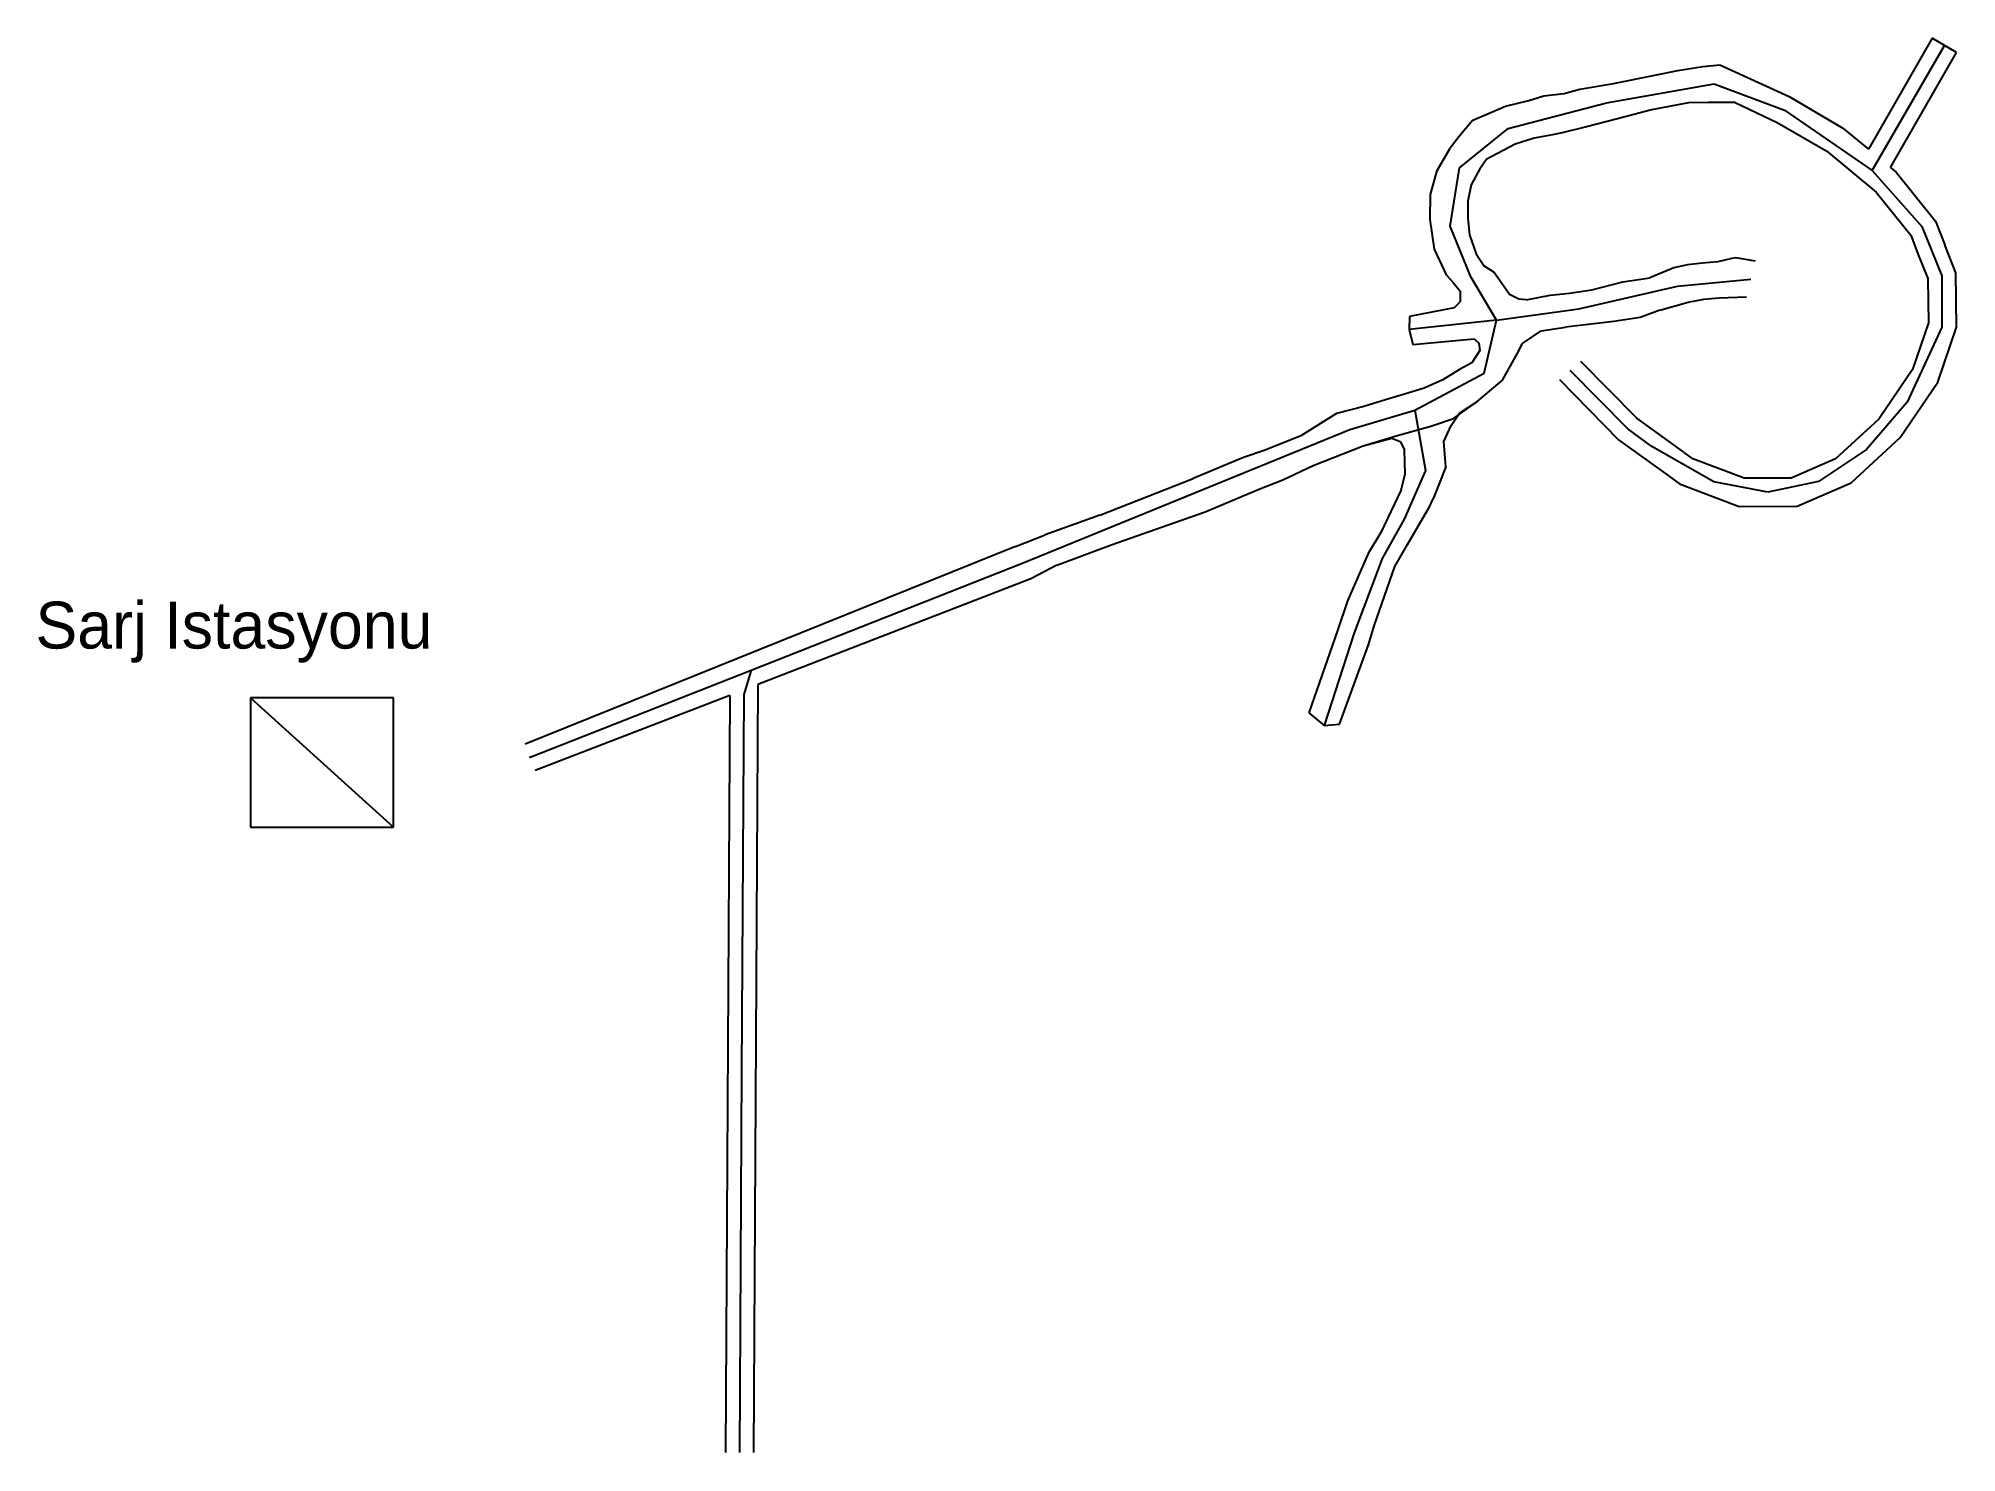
# Model space of a CAD drawing. Extents: x 646017 to 646222, y 4145879 to 4146030.
import ezdxf

# ---------------------------------------------------------------- set-up
doc = ezdxf.new("R2010")
doc.units = 0
doc.header["$MEASUREMENT"] = 0
for name, color, linetype in [('GEOFENCE', 1, 'Continuous'), ('INIT_COORD', 1, 'Continuous'), ('Katman2', 5, 'Continuous'), ('text', 5, 'Continuous')]:
    doc.layers.add(name, color=color, linetype=linetype)

msp = doc.modelspace()

# ---------------------------------------------------------------- linework, layer by layer
at = {"layer": 'GEOFENCE', "linetype": 'Continuous'}
for p, q in [((646213.05, 4146016.17, 1950.34), (646220.75, 4146029.54, 1947.69)), ((646184.68, 4146023.41, 1956.62), (646196.17, 4146025.45, 1954.81)), ((646196.17, 4146025.45, 1954.81), (646203.68, 4146022.62, 1952.09)), ((646174.19, 4146020.68, 1957.58), (646184.68, 4146023.41, 1956.62)), ((646203.68, 4146022.62, 1952.09), (646213.05, 4146016.17, 1950.34)), ((646169.02, 4146016.46, 1958.74), (646174.19, 4146020.68, 1957.58)), ((646168.01, 4146010.24, 1959.1), (646169.02, 4146016.46, 1958.74)), ((646213.05, 4146016.17, 1950.34), (646218.33, 4146010.21, 1949.53)), ((646170.2, 4146004.84, 1959.91), (646168.01, 4146010.24, 1959.1)), ((646218.33, 4146010.21, 1949.53), (646220.48, 4146004.95, 1948.61)), ((646172.95, 4146000.23, 1960.45), (646170.2, 4146004.84, 1959.91)), ((646192.25, 4146003.83, 1962.96), (646200.11, 4146004.6, 1963.82)), ((646220.48, 4146004.95, 1948.61), (646220.46, 4145999.46, 1947.69)), ((646181.74, 4146001.44, 1961.24), (646192.25, 4146003.83, 1962.96)), ((646172.95, 4146000.23, 1960.45), (646163.63, 4145999.23, 1958.66)), ((646171.62, 4145994.57, 1959.72), (646172.95, 4146000.23, 1960.45)), ((646172.95, 4146000.23, 1960.45), (646181.74, 4146001.44, 1961.24)), ((646220.46, 4145999.46, 1947.69), (646216.79, 4145991.48, 1946.39)), ((646164.23, 4145990.63, 1958.67), (646171.62, 4145994.57, 1959.72)), ((646186.95, 4145988.61, 1940.98), (646180.8, 4145994.85, 1939.89)), ((646157.29, 4145988.54, 1957.77), (646164.23, 4145990.63, 1958.67)), ((646164.23, 4145990.63, 1958.67), (646165.38, 4145984.18, 1958.18)), ((646216.79, 4145991.48, 1946.39), (646212.42, 4145986.42, 1945.49)), ((646122.44, 4145974.33, 1952.91), (646157.29, 4145988.54, 1957.77)), ((646189.53, 4145986.74, 1941.43), (646186.95, 4145988.61, 1940.98)), ((646196.16, 4145982.97, 1942.58), (646189.53, 4145986.74, 1941.43)), ((646212.42, 4145986.42, 1945.49), (646207.33, 4145983.01, 1944.56)), ((646165.38, 4145984.18, 1958.18), (646163.11, 4145978.97, 1957.32)), ((646201.91, 4145981.86, 1943.59), (646196.16, 4145982.97, 1942.58)), ((646207.33, 4145983.01, 1944.56), (646201.91, 4145981.86, 1943.59)), ((646163.11, 4145978.97, 1957.32), (646160.74, 4145974.79, 1956.95)), ((646093.4, 4145962.87, 1946.33), (646122.44, 4145974.33, 1952.91)), ((646160.74, 4145974.79, 1956.95), (646157.78, 4145966.84, 1955.4)), ((646157.78, 4145966.84, 1955.4), (646154.55, 4145956.96, 1954.57)), ((646069.84, 4145953.58, 1941.99), (646093.4, 4145962.87, 1946.33)), ((646093.4, 4145962.87, 1946.33), (646092.62, 4145960.26, 1945.65)), ((646039.98, 4145959.92, 1941), (646055.24, 4145946.12, 1941)), ((646092.62, 4145960.26, 1945.65), (646092.4, 4145920.08, 1955.26)), ((646092.4, 4145920.08, 1955.26), (646092.16, 4145879.39, 1965))]:
    msp.add_line(p, q, dxfattribs=at)
at = {"layer": 'INIT_COORD', "linetype": 'Continuous'}
msp.add_point((646069.84, 4145953.58, 1941.99), dxfattribs=at)
at = {"layer": 'Katman2'}
for p, q in [((646219.45, 4146030.29, 1947.69), (646212.64, 4146018.45, 1950.29)), ((646214.99, 4146016.52, 1950.38), (646222.05, 4146028.79, 1947.69)), ((646222.05, 4146028.79, 1947.69), (646219.45, 4146030.29, 1947.69)), ((646189.84, 4146026.36, 1955.74), (646192.29, 4146026.87, 1955.19)), ((646192.29, 4146026.87, 1955.19), (646194.98, 4146027.27, 1954.91)), ((646194.98, 4146027.27, 1954.91), (646196.78, 4146027.47, 1954.73)), ((646196.78, 4146027.47, 1954.73), (646204.18, 4146024.07, 1952.11)), ((646178.01, 4146024.14, 1957.32), (646180.16, 4146024.41, 1957.01)), ((646180.16, 4146024.41, 1957.01), (646181.85, 4146024.85, 1956.85)), ((646181.85, 4146024.85, 1956.85), (646185.45, 4146025.48, 1956.6)), ((646185.45, 4146025.48, 1956.6), (646189.84, 4146026.36, 1955.74)), ((646170.43, 4146021.54, 1958.04), (646173.93, 4146023.06, 1957.75)), ((646173.93, 4146023.06, 1957.75), (646176.41, 4146023.65, 1957.62)), ((646176.41, 4146023.65, 1957.62), (646178.01, 4146024.14, 1957.32)), ((646189.51, 4146022.67, 1955.77), (646185.71, 4146021.66, 1956.51)), ((646193.44, 4146023.39, 1955.14), (646189.51, 4146022.67, 1955.77)), ((646195.56, 4146023.43, 1954.9), (646193.44, 4146023.39, 1955.14)), ((646198.41, 4146023.46, 1954.67), (646195.56, 4146023.43, 1954.9)), ((646198.41, 4146023.46, 1954.67), (646202.92, 4146021.32, 1952.11)), ((646204.18, 4146024.07, 1952.11), (646209.91, 4146020.7, 1951.27)), ((646170.43, 4146021.54, 1958.04), (646168.95, 4146019.77, 1958.43)), ((646182.55, 4146020.85, 1956.72), (646179.97, 4146020.22, 1957.23)), ((646185.71, 4146021.66, 1956.51), (646182.55, 4146020.85, 1956.72)), ((646202.92, 4146021.32, 1952.11), (646208.19, 4146018.24, 1951.27)), ((646209.91, 4146020.7, 1951.27), (646212.64, 4146018.45, 1950.29)), ((646166.61, 4146016.17, 1958.81), (646168, 4146018.56, 1958.65)), ((646168.95, 4146019.77, 1958.43), (646168, 4146018.56, 1958.65)), ((646174.93, 4146019, 1957.81), (646171.86, 4146017.37, 1958.58)), ((646176.98, 4146019.64, 1957.41), (646174.93, 4146019, 1957.81)), ((646178.92, 4146019.99, 1956.82), (646176.98, 4146019.64, 1957.41)), ((646179.97, 4146020.22, 1957.23), (646178.92, 4146019.99, 1956.82)), ((646171.22, 4146016.45, 1958.71), (646170.25, 4146014.64, 1958.8)), ((646171.22, 4146016.45, 1958.71), (646171.86, 4146017.37, 1958.58)), ((646208.19, 4146018.24, 1951.27), (646213.46, 4146013.89, 1950.39)), ((646214.99, 4146016.52, 1950.38), (646215.61, 4146016, 1950.39)), ((646165.9, 4146013.62, 1958.99), (646166.61, 4146016.17, 1958.81)), ((646170.25, 4146014.64, 1958.8), (646169.9, 4146012.92, 1959)), ((646215.61, 4146016, 1950.39), (646219.79, 4146010.79, 1949.5)), ((646165.87, 4146010.96, 1959.04), (646165.9, 4146013.62, 1958.99)), ((646169.9, 4146012.92, 1959), (646169.9, 4146011.1, 1959.12)), ((646213.46, 4146013.89, 1950.39), (646217.16, 4146009.27, 1949.5)), ((646166.35, 4146007.81, 1959.12), (646165.87, 4146010.96, 1959.04)), ((646169.9, 4146011.1, 1959.12), (646170.06, 4146009.32, 1959.44)), ((646219.79, 4146010.79, 1949.5), (646220.79, 4146008.24, 1949.11)), ((646170.06, 4146009.32, 1959.44), (646170.81, 4146007.18, 1959.73)), ((646217.16, 4146009.27, 1949.5), (646218, 4146007.13, 1949.11)), ((646221.97, 4146005.25, 1948.61), (646220.79, 4146008.24, 1949.09)), ((646167.65, 4146004.99, 1959.77), (646166.35, 4146007.81, 1959.12)), ((646171.6, 4146006.02, 1960.02), (646170.81, 4146007.18, 1959.73)), ((646172.67, 4146005.33, 1960.14), (646171.6, 4146006.02, 1960.02)), ((646193.34, 4146006.11, 1963.06), (646191.89, 4146005.81, 1963.01)), ((646194.92, 4146006.29, 1963.27), (646193.34, 4146006.11, 1963.06)), ((646196.58, 4146006.43, 1963.45), (646194.92, 4146006.29, 1963.27)), ((646198.08, 4146006.78, 1963.66), (646196.58, 4146006.43, 1963.45)), ((646198.48, 4146006.86, 1963.55), (646198.08, 4146006.78, 1963.66)), ((646200.58, 4146006.5, 1963.83), (646198.48, 4146006.86, 1963.55)), ((646218, 4146007.13, 1949.09), (646218.98, 4146004.66, 1948.61)), ((646167.65, 4146004.99, 1959.77), (646168.34, 4146004.25, 1959.79)), ((646168.34, 4146004.25, 1959.79), (646169.08, 4146003.31, 1959.74)), ((646173.76, 4146003.79, 1960.44), (646172.67, 4146005.33, 1960.14)), ((646183.14, 4146003.47, 1961.48), (646186.45, 4146004.29, 1961.98)), ((646186.45, 4146004.29, 1961.98), (646189.33, 4146004.75, 1962.75)), ((646191.89, 4146005.81, 1963.01), (646189.33, 4146004.75, 1962.75)), ((646218.98, 4146004.66, 1948.61), (646219.04, 4145999.94, 1947.72)), ((646222.05, 4145999.46, 1947.72), (646221.97, 4146005.25, 1948.61)), ((646168.45, 4146001.52, 1959.77), (646169.06, 4146002.19, 1959.78)), ((646169.08, 4146003.31, 1959.74), (646169.06, 4146002.19, 1959.78)), ((646174.34, 4146002.94, 1960.66), (646173.76, 4146003.79, 1960.44)), ((646175.32, 4146002.47, 1960.83), (646174.34, 4146002.94, 1960.66)), ((646176.13, 4146002.4, 1960.69), (646175.32, 4146002.47, 1960.83)), ((646176.13, 4146002.4, 1960.69), (646178.67, 4146002.9, 1961.11)), ((646178.67, 4146002.9, 1961.11), (646180.73, 4146003.1, 1961.18)), ((646180.73, 4146003.1, 1961.18), (646183.14, 4146003.47, 1961.48)), ((646190.37, 4146001.29, 1962.59), (646193.39, 4146002.12, 1963.17)), ((646193.39, 4146002.12, 1963.17), (646195.08, 4146002.44, 1963.41)), ((646195.08, 4146002.44, 1963.41), (646196.72, 4146002.6, 1963.52)), ((646196.72, 4146002.6, 1963.52), (646199.63, 4146002.7, 1963.81)), ((646163.68, 4146000.62, 1958.8), (646163.63, 4145999.23, 1958.66)), ((646168.45, 4146001.52, 1959.77), (646163.68, 4146000.62, 1958.8)), ((646185.49, 4146000.08, 1961.75), (646182.75, 4145999.74, 1961.38)), ((646188.28, 4146000.5, 1962.02), (646185.49, 4146000.08, 1961.75)), ((646190.37, 4146001.29, 1962.59), (646188.28, 4146000.5, 1962.02)), ((646219.04, 4145999.94, 1947.72), (646217.33, 4145994.96, 1946.83)), ((646163.63, 4145999.23, 1958.66), (646164.03, 4145997.63, 1958.67)), ((646163.63, 4145999.23, 1958.66), (646164.03, 4145997.63, 1958.67)), ((646164.03, 4145997.63, 1958.67), (646169.41, 4145998.11, 1959.47)), ((646169.41, 4145998.11, 1959.47), (646170.58, 4145998.23, 1959.8)), ((646170.58, 4145998.23, 1959.8), (646171.06, 4145997.77, 1960.16)), ((646175.74, 4145997.74, 1960.37), (646176.73, 4145998.4, 1960.49)), ((646176.73, 4145998.4, 1960.49), (646177.71, 4145999.07, 1960.74)), ((646177.71, 4145999.07, 1960.74), (646180.33, 4145999.46, 1960.93)), ((646182.75, 4145999.74, 1961.38), (646180.33, 4145999.46, 1960.93)), ((646220.04, 4145993.6, 1946.83), (646222.05, 4145999.46, 1947.72)), ((646171.17, 4145996.97, 1960), (646170.31, 4145995.66, 1959.72)), ((646171.06, 4145997.77, 1960.16), (646171.17, 4145996.97, 1960)), ((646173.59, 4145993.83, 1959.84), (646175.14, 4145996.63, 1960.09)), ((646175.14, 4145996.63, 1960.09), (646175.74, 4145997.74, 1960.37)), ((646187.93, 4145989.75, 1940.98), (646181.95, 4145995.82, 1939.89)), ((646167.21, 4145993.85, 1959.27), (646165.22, 4145992.96, 1959.06)), ((646169.01, 4145994.95, 1959.46), (646167.21, 4145993.85, 1959.27)), ((646170.31, 4145995.66, 1959.72), (646169.01, 4145994.95, 1959.46)), ((646173.12, 4145993.43, 1959.69), (646173.59, 4145993.83, 1959.84)), ((646179.66, 4145993.87, 1939.89), (646185.97, 4145987.46, 1940.98)), ((646217.33, 4145994.96, 1946.83), (646213.74, 4145989.67, 1945.94)), ((646161.11, 4145991.7, 1958.42), (646158.79, 4145990.99, 1957.99)), ((646163.13, 4145992.33, 1958.7), (646161.11, 4145991.7, 1958.42)), ((646165.22, 4145992.96, 1959.06), (646163.13, 4145992.33, 1958.7)), ((646170.84, 4145991.49, 1959.46), (646173.12, 4145993.43, 1959.69)), ((646216.03, 4145987.7, 1945.94), (646220.04, 4145993.6, 1946.83)), ((646155.87, 4145990.25, 1957.74), (646152.08, 4145987.86, 1957.28)), ((646158.79, 4145990.99, 1957.99), (646155.87, 4145990.25, 1957.74)), ((646165.93, 4145988.92, 1958.72), (646168.37, 4145989.71, 1959.1)), ((646168.13, 4145988.98, 1959.05), (646169, 4145990.3, 1959.26)), ((646168.37, 4145989.71, 1959.1), (646170.84, 4145991.49, 1959.46)), ((646169, 4145990.3, 1959.26), (646170.84, 4145991.49, 1959.46)), ((646192.95, 4145986.12, 1941.89), (646187.93, 4145989.75, 1940.98)), ((646213.74, 4145989.67, 1945.94), (646209.13, 4145985.42, 1945.03)), ((646152.08, 4145987.86, 1957.28), (646148.27, 4145986.34, 1956.43)), ((646158.71, 4145986.82, 1957.8), (646162.25, 4145987.86, 1958.18)), ((646158.71, 4145986.82, 1957.8), (646161.79, 4145987.64, 1958.26)), ((646161.79, 4145987.64, 1958.26), (646162.68, 4145987.26, 1958.35)), ((646162.25, 4145987.86, 1958.18), (646165.93, 4145988.92, 1958.72)), ((646167.34, 4145987.27, 1958.71), (646168.13, 4145988.98, 1959.05)), ((646210.79, 4145982.87, 1945.03), (646216.03, 4145987.7, 1945.94)), ((646145.97, 4145985.58, 1956.24), (646140.59, 4145983.33, 1955.3)), ((646148.27, 4145986.34, 1956.43), (646145.97, 4145985.58, 1956.24)), ((646153.38, 4145984.72, 1957.16), (646158.71, 4145986.82, 1957.8)), ((646162.68, 4145987.26, 1958.35), (646163.13, 4145986.39, 1958.36)), ((646163.21, 4145983.78, 1958.04), (646163.13, 4145986.39, 1958.36)), ((646167.54, 4145984.58, 1958.32), (646167.34, 4145987.27, 1958.71)), ((646185.97, 4145987.46, 1940.98), (646191.26, 4145983.64, 1941.86)), ((646193.91, 4145985.43, 1942.06), (646192.97, 4145986.11, 1941.89)), ((646150.16, 4145983.19, 1956.58), (646153.38, 4145984.72, 1957.16)), ((646162.77, 4145982.1, 1957.63), (646163.21, 4145983.78, 1958.04)), ((646167.54, 4145984.58, 1958.32), (646166.33, 4145981.52, 1957.66)), ((646191.28, 4145983.63, 1941.86), (646192.48, 4145982.76, 1942.06)), ((646199.39, 4145983.35, 1943.09), (646193.91, 4145985.43, 1942.06)), ((646209.13, 4145985.42, 1945.03), (646204.39, 4145983.37, 1944.08)), ((646130.61, 4145979.4, 1954.14), (646140.59, 4145983.33, 1955.3)), ((646141.86, 4145979.77, 1955.27), (646147.68, 4145982.22, 1956.22)), ((646147.68, 4145982.22, 1956.22), (646150.16, 4145983.19, 1956.58)), ((646162.77, 4145982.1, 1957.63), (646160.6, 4145977.57, 1957.04)), ((646166.33, 4145981.52, 1957.66), (646165.58, 4145979.94, 1957.44)), ((646192.48, 4145982.76, 1942.06), (646198.84, 4145980.35, 1943.09)), ((646204.39, 4145983.37, 1944.08), (646199.39, 4145983.35, 1943.09)), ((646205.02, 4145980.37, 1944.08), (646210.79, 4145982.87, 1945.03)), ((646130.61, 4145979.4, 1954.14), (646124.79, 4145977.32, 1953.4)), ((646131.95, 4145976.27, 1954.1), (646141.86, 4145979.77, 1955.27)), ((646163.47, 4145976.27, 1957.19), (646165.58, 4145979.94, 1957.44)), ((646198.84, 4145980.35, 1943.09), (646205.02, 4145980.37, 1944.08)), ((646121.61, 4145976.07, 1952.95), (646124.79, 4145977.32, 1953.4)), ((646160.6, 4145977.57, 1957.04), (646159.25, 4145975.31, 1956.94)), ((646121.61, 4145976.07, 1952.95), (646069.31, 4145954.98, 1941.99)), ((646126.05, 4145974.07, 1953.43), (646131.95, 4145976.27, 1954.1)), ((646159.25, 4145975.31, 1956.94), (646157.06, 4145970.28, 1955.89)), ((646162.12, 4145973.93, 1956.88), (646163.47, 4145976.27, 1957.19)), ((646126.05, 4145974.07, 1953.43), (646123.27, 4145972.6, 1952.88)), ((646159.91, 4145967.6, 1955.34), (646162.12, 4145973.93, 1956.88)), ((646123.27, 4145972.6, 1952.88), (646094.13, 4145961.35, 1945.77)), ((646157.06, 4145970.28, 1955.89), (646155.98, 4145967.09, 1955.38)), ((646155.98, 4145967.09, 1955.38), (646152.92, 4145958.32, 1954.67)), ((646159.28, 4145965.58, 1955.47), (646159.91, 4145967.6, 1955.34)), ((646156.2, 4145957.12, 1954.68), (646159.28, 4145965.58, 1955.47)), ((646094.13, 4145961.35, 1945.77), (646093.66, 4145879.38, 1965)), ((646091.12, 4145960.18, 1945.29), (646070.38, 4145952.18, 1941.99)), ((646091.12, 4145960.18, 1945.29), (646090.66, 4145879.4, 1965)), ((646152.92, 4145958.32, 1954.67), (646154.55, 4145956.96, 1954.57)), ((646154.55, 4145956.96, 1954.57), (646156.2, 4145957.12, 1954.68))]:
    msp.add_line(p, q, dxfattribs=at)
at = {"layer": 'Katman2', "linetype": 'Continuous'}
for p, q in [((646039.98, 4145959.92, 1941), (646039.98, 4145946.12, 1941)), ((646055.24, 4145959.92, 1941), (646039.98, 4145959.92, 1941)), ((646055.24, 4145946.12, 1941), (646055.24, 4145959.92, 1941)), ((646039.98, 4145946.12, 1941), (646055.24, 4145946.12, 1941))]:
    msp.add_line(p, q, dxfattribs=at)

# ---------------------------------------------------------------- texts
at = {"layer": 'text', "linetype": 'Continuous'}
msp.add_text('Sarj Istasyonu', height=5, dxfattribs=at).set_placement((646017.04, 4145965.18))

doc.saveas('drawing.dxf')
